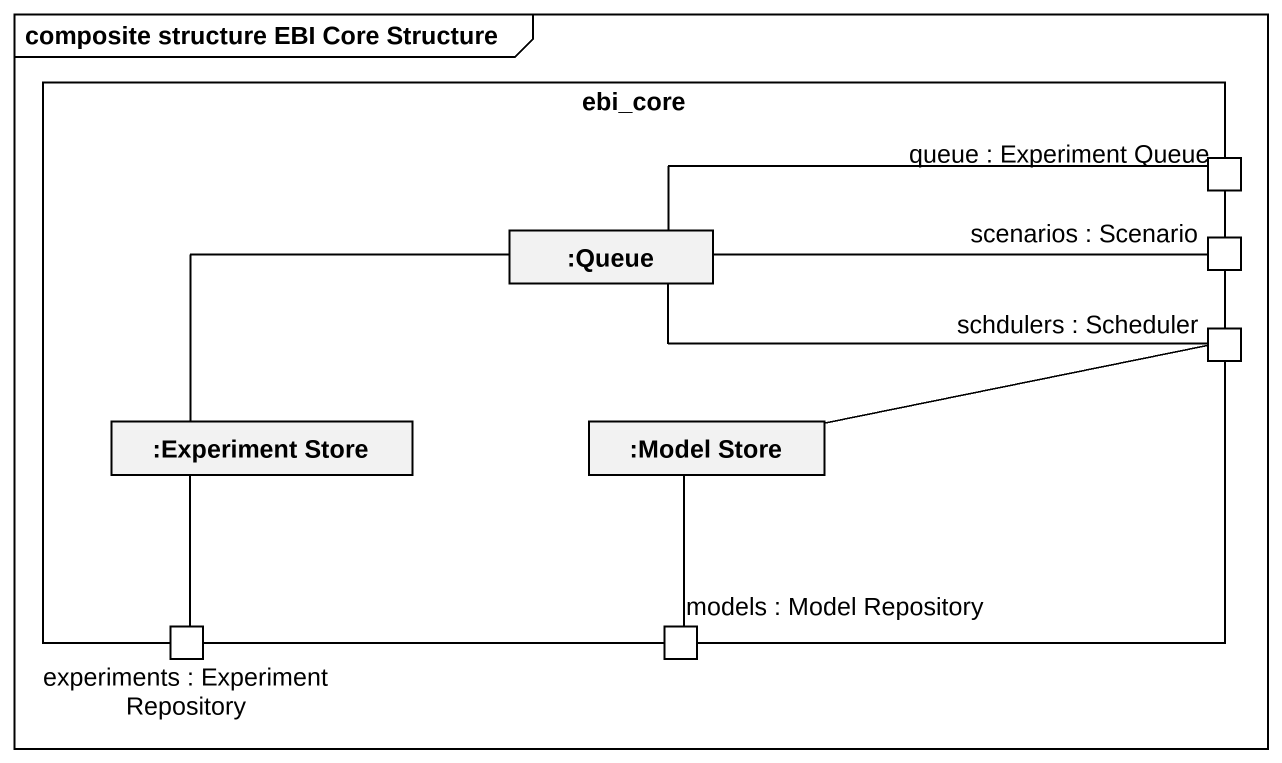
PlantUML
@startuml
mainframe composite structure EBI Core Structure
rectangle ebi_core {
  port "queue : Experiment Queue" as queue_Experiment_Queue
  rectangle ":Queue" as Queue_
  port "scenarios : Scenario" as scenarios_Scenario
  rectangle ":Experiment Store" as Experiment_Store
  rectangle ":Model Store" as Model_Store
  port "schdulers : Scheduler" as schdulers_Scheduler
  port "experiments : Experiment Repository" as experiments_Experiment
  port "models : Model Repository" as models_Model_Repository
}
queue_Experiment_Queue -left- Queue_
Queue_ -left- Experiment_Store
scenarios_Scenario -left- Queue_
schdulers_Scheduler -left- Queue_
schdulers_Scheduler -left- Model_Store
experiments_Experiment -up- Experiment_Store
models_Model_Repository -up- Model_Store
@enduml
